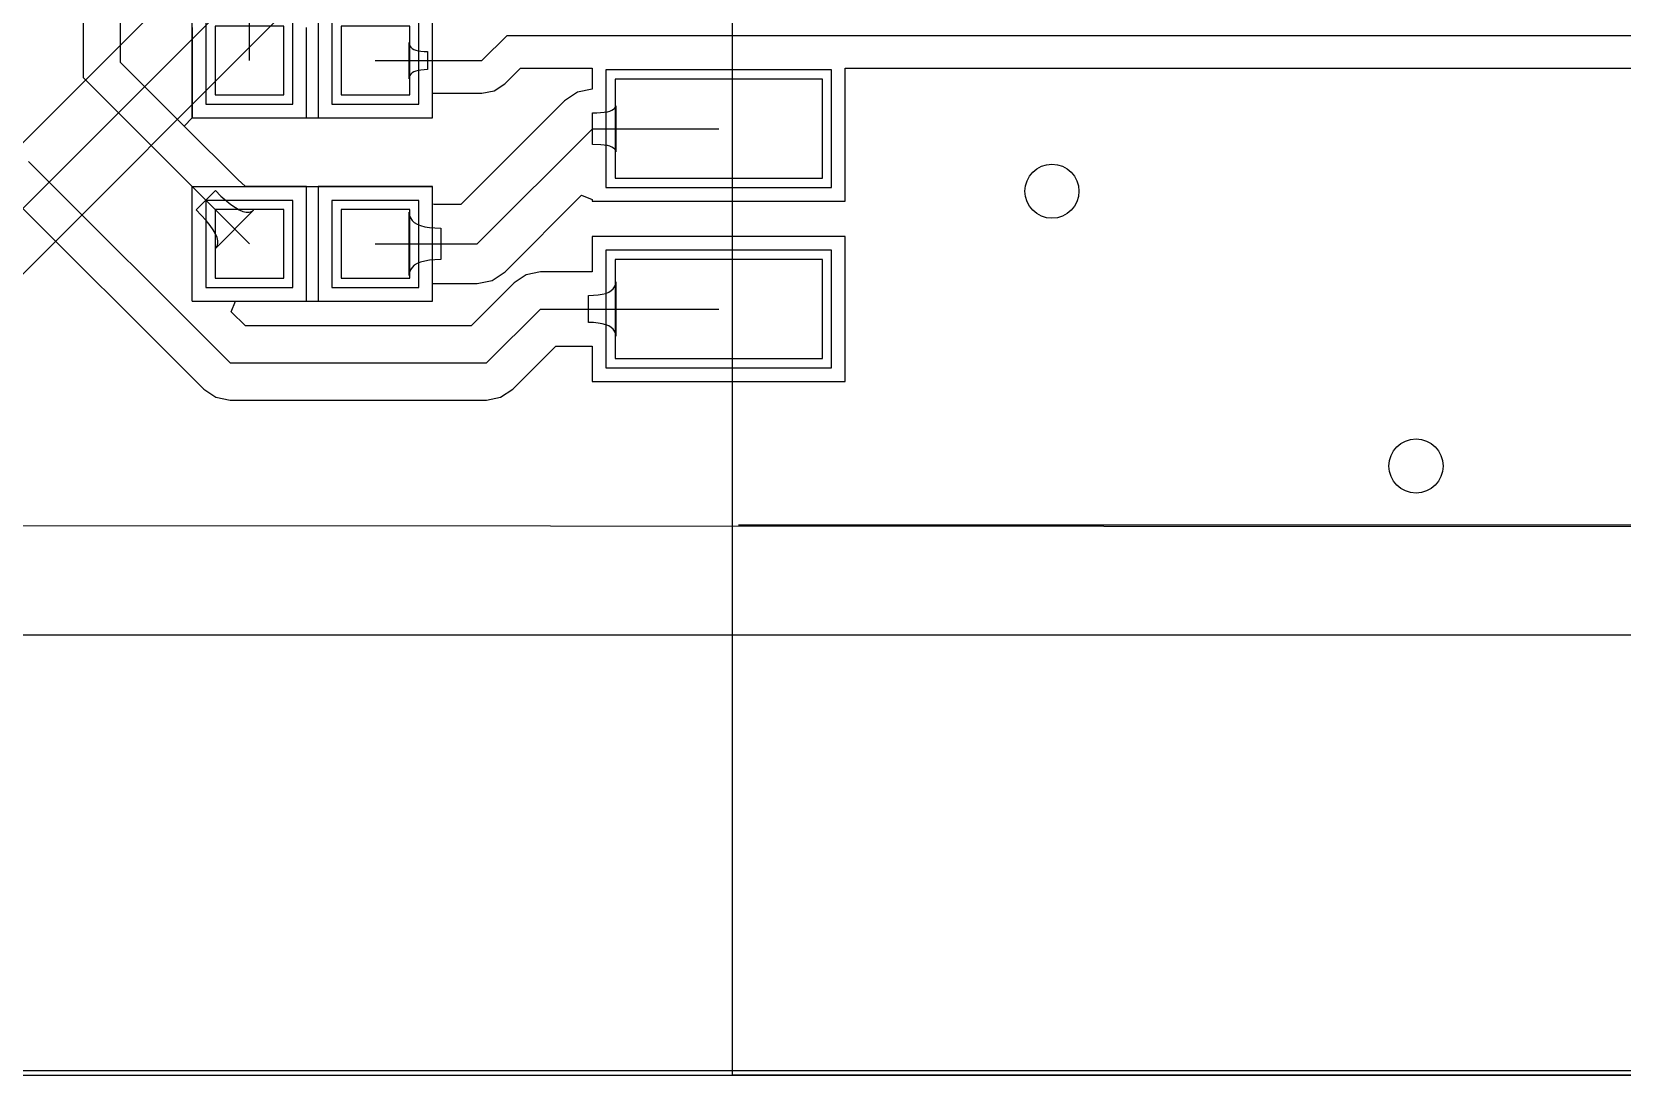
# Model space of a CAD drawing. Header units: millimetres. Extents: x 31.7 to 126, y 35.8 to 88.7.
# Drawn here: x 67.5 to 85.14, y 35.84 to 47.41 of the extents above; entities that cross this region are included whole.
import ezdxf

# ---------------------------------------------------------------- set-up
doc = ezdxf.new("R2010")
doc.units = ezdxf.units.MM
for name, color, linetype in [('BottomLayer', 5, 'Continuous'), ('BottomOverlay', 54, 'Continuous'), ('KeepOutLayer', 6, 'Continuous'), ('MultiLayer', 9, 'Continuous'), ('TopLayer', 1, 'Continuous'), ('TopOverlay', 2, 'Continuous'), ('TopPaste', 8, 'Continuous'), ('TopSolder', 216, 'Continuous')]:
    doc.layers.add(name, color=color, linetype=linetype)

# ---------------------------------------------------------------- blocks, each defined once
blk = doc.blocks.new('18650____________B_2')
at = {"layer": 'BottomOverlay'}
blk.add_line((-0.469, 2.01), (76.531, 2.01), dxfattribs=at)
blk = doc.blocks.new('ESP8266_12F_3')
at = {"layer": 'TopLayer'}
for p, q in [((7.22, 5.057), (7.22, 3.957)), ((9.52, 5.057), (7.22, 5.057)), ((9.52, 3.957), (9.52, 5.057)), ((7.22, 3.957), (9.52, 3.957)), ((7.22, 3.057), (7.22, 1.957)), ((9.52, 3.057), (7.22, 3.057)), ((9.52, 1.957), (9.52, 3.057)), ((7.22, 1.957), (9.52, 1.957))]:
    blk.add_line(p, q, dxfattribs=at)
at = {"layer": 'TopOverlay'}
for p, q in [((8.22, 13.002), (-7.78, 13.002)), ((8.22, 13.002), (8.22, -10.998)), ((8.152, 6.9), (-7.848, 6.9))]:
    blk.add_line(p, q, dxfattribs=at)
at = {"layer": 'TopPaste'}
for p, q in [((7.22, 5.057), (7.22, 3.957)), ((9.52, 5.057), (7.22, 5.057)), ((9.52, 3.957), (9.52, 5.057)), ((7.22, 3.957), (9.52, 3.957)), ((7.22, 3.057), (7.22, 1.957)), ((9.52, 3.057), (7.22, 3.057)), ((9.52, 1.957), (9.52, 3.057)), ((7.22, 1.957), (9.52, 1.957))]:
    blk.add_line(p, q, dxfattribs=at)
at = {"layer": 'TopSolder'}
for p, q in [((7.119, 5.158), (7.119, 3.855)), ((9.622, 5.158), (7.119, 5.158)), ((9.622, 3.855), (9.622, 5.158)), ((7.119, 3.855), (9.622, 3.855)), ((7.119, 3.158), (7.119, 1.855)), ((9.622, 3.158), (7.119, 3.158)), ((9.622, 1.855), (9.622, 3.158)), ((7.119, 1.855), (9.622, 1.855))]:
    blk.add_line(p, q, dxfattribs=at)
blk = doc.blocks.new('R0603_22')
at = {"layer": 'TopLayer'}
for p, q in [((-1.0795, 0.381), (-1.0795, -0.381)), ((-0.3175, 0.381), (-1.0795, 0.381)), ((-0.3175, -0.381), (-0.3175, 0.381)), ((0.3175, 0.381), (0.3175, -0.381)), ((1.0795, 0.381), (0.3175, 0.381)), ((1.0795, -0.381), (1.0795, 0.381)), ((-1.0795, -0.381), (-0.3175, -0.381)), ((0.3175, -0.381), (1.0795, -0.381))]:
    blk.add_line(p, q, dxfattribs=at)
at = {"layer": 'TopOverlay'}
for p, q in [((-1.3335, -0.635), (-1.3335, 0.635)), ((-1.3335, 0.635), (1.3335, 0.635)), ((1.3335, -0.635), (1.3335, 0.635)), ((-1.3335, -0.635), (1.3335, -0.635))]:
    blk.add_line(p, q, dxfattribs=at)
at = {"layer": 'TopPaste'}
for p, q in [((-1.0795, 0.381), (-1.0795, -0.381)), ((-0.3175, 0.381), (-1.0795, 0.381)), ((-0.3175, -0.381), (-0.3175, 0.381)), ((0.3175, 0.381), (0.3175, -0.381)), ((1.0795, 0.381), (0.3175, 0.381)), ((1.0795, -0.381), (1.0795, 0.381)), ((-1.0795, -0.381), (-0.3175, -0.381)), ((0.3175, -0.381), (1.0795, -0.381))]:
    blk.add_line(p, q, dxfattribs=at)
at = {"layer": 'TopSolder'}
for p, q in [((-1.1811, 0.4826), (-1.1811, -0.4826)), ((-0.2159, 0.4826), (-1.1811, 0.4826)), ((-0.2159, -0.4826), (-0.2159, 0.4826)), ((0.2159, 0.4826), (0.2159, -0.4826)), ((1.1811, 0.4826), (0.2159, 0.4826)), ((1.1811, -0.4826), (1.1811, 0.4826)), ((-1.1811, -0.4826), (-0.2159, -0.4826)), ((0.2159, -0.4826), (1.1811, -0.4826))]:
    blk.add_line(p, q, dxfattribs=at)
blk = doc.blocks.new('R0603_32')
at = {"layer": 'TopLayer'}
for p, q in [((-1.079, 0.381), (-1.079, -0.381)), ((-0.318, 0.381), (-1.079, 0.381)), ((-0.318, -0.381), (-0.318, 0.381)), ((0.318, 0.381), (0.318, -0.381)), ((1.079, 0.381), (0.318, 0.381)), ((1.079, -0.381), (1.079, 0.381)), ((-1.079, -0.381), (-0.318, -0.381)), ((0.318, -0.381), (1.079, -0.381))]:
    blk.add_line(p, q, dxfattribs=at)
at = {"layer": 'TopOverlay'}
for p, q in [((-1.333, -0.635), (-1.333, 0.635)), ((-1.333, 0.635), (1.333, 0.635)), ((1.333, -0.635), (1.333, 0.635)), ((-1.333, -0.635), (1.333, -0.635))]:
    blk.add_line(p, q, dxfattribs=at)
at = {"layer": 'TopPaste'}
for p, q in [((-1.079, 0.381), (-1.079, -0.381)), ((-0.318, 0.381), (-1.079, 0.381)), ((-0.318, -0.381), (-0.318, 0.381)), ((0.318, 0.381), (0.318, -0.381)), ((1.079, 0.381), (0.318, 0.381)), ((1.079, -0.381), (1.079, 0.381)), ((-1.079, -0.381), (-0.318, -0.381)), ((0.318, -0.381), (1.079, -0.381))]:
    blk.add_line(p, q, dxfattribs=at)
at = {"layer": 'TopSolder'}
for p, q in [((-1.181, 0.483), (-1.181, -0.483)), ((-0.216, 0.483), (-1.181, 0.483)), ((-0.216, -0.483), (-0.216, 0.483)), ((0.216, 0.483), (0.216, -0.483)), ((1.181, 0.483), (0.216, 0.483)), ((1.181, -0.483), (1.181, 0.483)), ((-1.181, -0.483), (-0.216, -0.483)), ((0.216, -0.483), (1.181, -0.483))]:
    blk.add_line(p, q, dxfattribs=at)

msp = doc.modelspace()

# ---------------------------------------------------------------- linework, layer by layer
at = {"layer": 'BottomLayer'}
for p, q in [((71.722, 50.503), (64.583, 43.364)), ((64.795, 42.85), (72.085, 50.14)), ((65.159, 42.486), (72.298, 49.626)), ((105.512, 41.91), (64.186, 41.935)), ((105.512, 41.91), (64.277, 41.935)), ((64.16, 35.839), (105.486, 35.839))]:
    msp.add_line(p, q, dxfattribs=at)
for centre in [(78.816, 45.644), (82.855, 42.596)]:
    msp.add_circle(centre, 0.3, dxfattribs=at)
at = {"layer": 'KeepOutLayer'}
for p, q in [((34.519, 35.89), (81.468, 35.89)), ((81.468, 35.89), (105.106, 35.89))]:
    msp.add_line(p, q, dxfattribs=at)
at = {"layer": 'MultiLayer'}
for centre in [(78.816, 45.644), (82.855, 42.596)]:
    msp.add_circle(centre, 0.3, dxfattribs=at)
at = {"layer": 'TopLayer'}
for p, q in [((68.072, 46.901), (68.072, 53.162)), ((68.484, 47.072), (68.484, 53.162)), ((69.913, 47.092), (69.913, 49.124)), ((70.675, 47.727), (70.675, 46.457)), ((69.278, 47.46), (69.278, 46.584)), ((70.548, 46.457), (70.548, 47.46)), ((71.685, 46.892), (71.685, 47.292)), ((71.685, 47.292), (71.687, 47.273)), ((72.492, 47.092), (72.771, 47.371)), ((72.771, 47.371), (86.919, 47.371)), ((71.687, 47.273), (71.694, 47.256)), ((71.694, 47.256), (71.704, 47.241)), ((71.704, 47.241), (71.718, 47.228)), ((71.718, 47.228), (71.736, 47.217)), ((71.736, 47.217), (71.759, 47.208)), ((71.759, 47.208), (71.785, 47.201)), ((71.785, 47.201), (71.815, 47.196)), ((71.815, 47.196), (71.85, 47.193)), ((71.85, 47.193), (71.888, 47.192)), ((71.888, 47.192), (71.888, 46.992)), ((69.189, 46.367), (68.484, 47.072)), ((71.31, 47.092), (72.492, 47.092)), ((71.704, 46.943), (71.694, 46.928)), ((71.718, 46.956), (71.704, 46.943)), ((71.736, 46.967), (71.718, 46.956)), ((71.759, 46.976), (71.736, 46.967)), ((71.785, 46.983), (71.759, 46.976)), ((71.815, 46.988), (71.785, 46.983)), ((71.85, 46.991), (71.815, 46.988)), ((71.888, 46.992), (71.85, 46.991)), ((72.747, 46.836), (72.921, 47.01)), ((72.921, 47.01), (73.716, 47.01)), ((73.716, 47.01), (73.716, 46.774)), ((76.524, 45.533), (76.524, 47.01)), ((76.524, 47.01), (86.919, 47.01)), ((68.072, 46.901), (69.913, 45.06)), ((71.687, 46.911), (71.685, 46.892)), ((71.694, 46.928), (71.687, 46.911)), ((72.492, 46.731), (72.63, 46.758)), ((72.63, 46.758), (72.747, 46.836)), ((73.716, 46.774), (73.551, 46.741)), ((69.278, 46.584), (69.278, 46.457)), ((71.945, 46.457), (71.945, 46.731)), ((71.945, 46.731), (72.492, 46.731)), ((73.409, 46.647), (72.26, 45.497)), ((73.551, 46.741), (73.409, 46.647)), ((73.974, 46.577), (73.977, 46.592)), ((73.977, 46.592), (73.977, 46.082)), ((69.189, 46.367), (69.279, 46.457)), ((69.278, 46.457), (69.189, 46.367)), ((69.279, 46.457), (69.405, 46.457)), ((69.405, 46.457), (70.548, 46.457)), ((70.675, 46.457), (71.945, 46.457)), ((73.719, 46.512), (73.768, 46.513)), ((73.719, 46.162), (73.719, 46.512)), ((73.768, 46.513), (73.85, 46.52)), ((73.85, 46.52), (73.884, 46.525)), ((73.884, 46.525), (73.912, 46.532)), ((73.912, 46.532), (73.935, 46.541)), ((73.935, 46.541), (73.953, 46.552)), ((73.953, 46.552), (73.966, 46.564)), ((73.966, 46.564), (73.974, 46.577)), ((69.787, 45.769), (69.189, 46.367)), ((72.441, 45.06), (73.719, 46.337)), ((73.719, 46.337), (75.12, 46.337)), ((73.811, 46.159), (73.719, 46.162)), ((73.85, 46.155), (73.811, 46.159)), ((73.884, 46.149), (73.85, 46.155)), ((73.912, 46.142), (73.884, 46.149)), ((73.935, 46.133), (73.912, 46.142)), ((73.953, 46.123), (73.935, 46.133)), ((73.966, 46.111), (73.953, 46.123)), ((73.974, 46.097), (73.966, 46.111)), ((73.977, 46.082), (73.974, 46.097)), ((67.462, 45.974), (69.698, 43.739)), ((69.866, 45.701), (69.787, 45.769)), ((69.876, 45.695), (69.866, 45.701)), ((67.171, 45.683), (69.406, 43.448)), ((69.323, 45.438), (69.536, 45.65)), ((69.536, 45.65), (69.597, 45.59)), ((69.597, 45.59), (69.708, 45.496)), ((70.548, 45.695), (69.876, 45.695)), ((70.548, 44.425), (70.548, 45.695)), ((71.945, 45.695), (70.675, 45.695)), ((70.675, 45.695), (70.675, 44.425)), ((71.945, 45.499), (71.945, 45.695)), ((72.75, 44.75), (73.599, 45.599)), ((73.599, 45.599), (73.716, 45.551)), ((73.716, 45.551), (73.716, 45.533)), ((73.716, 45.533), (76.524, 45.533)), ((69.434, 45.318), (69.323, 45.438)), ((69.96, 45.435), (69.539, 45.013)), ((69.708, 45.496), (69.757, 45.462)), ((69.757, 45.462), (69.801, 45.436)), ((69.801, 45.436), (69.842, 45.419)), ((69.842, 45.419), (69.878, 45.41)), ((69.878, 45.41), (69.909, 45.41)), ((69.909, 45.41), (69.937, 45.418)), ((69.937, 45.418), (69.96, 45.435)), ((71.685, 44.71), (71.685, 45.41)), ((71.685, 45.41), (71.689, 45.376)), ((71.689, 45.376), (71.7, 45.347)), ((71.7, 45.347), (71.717, 45.32)), ((71.963, 45.497), (71.945, 45.499)), ((72.26, 45.497), (71.963, 45.497)), ((69.477, 45.265), (69.434, 45.318)), ((69.511, 45.216), (69.477, 45.265)), ((69.537, 45.172), (69.511, 45.216)), ((69.554, 45.131), (69.537, 45.172)), ((71.717, 45.32), (71.742, 45.298)), ((71.742, 45.298), (71.774, 45.278)), ((71.774, 45.278), (71.813, 45.263)), ((71.813, 45.263), (71.858, 45.25)), ((71.858, 45.25), (71.911, 45.242)), ((71.911, 45.242), (71.971, 45.236)), ((71.971, 45.236), (72.038, 45.235)), ((72.038, 45.235), (72.038, 44.885)), ((69.539, 45.013), (69.555, 45.036)), ((69.563, 45.095), (69.554, 45.131)), ((69.555, 45.036), (69.563, 45.064)), ((69.563, 45.064), (69.563, 45.095)), ((71.31, 45.06), (72.441, 45.06)), ((76.524, 45.141), (73.716, 45.141)), ((73.716, 45.141), (73.716, 44.749)), ((76.524, 43.533), (76.524, 45.141)), ((71.742, 44.822), (71.717, 44.799)), ((71.774, 44.841), (71.742, 44.822)), ((71.813, 44.857), (71.774, 44.841)), ((71.858, 44.869), (71.813, 44.857)), ((71.911, 44.878), (71.858, 44.869)), ((71.971, 44.883), (71.911, 44.878)), ((72.038, 44.885), (71.971, 44.883)), ((71.689, 44.743), (71.685, 44.71)), ((71.7, 44.773), (71.689, 44.743)), ((71.717, 44.799), (71.7, 44.773)), ((72.441, 44.622), (72.608, 44.655)), ((72.608, 44.655), (72.75, 44.75)), ((72.983, 44.718), (72.85, 44.629)), ((73.141, 44.749), (72.983, 44.718)), ((73.716, 44.749), (73.141, 44.749)), ((73.974, 44.609), (73.977, 44.637)), ((73.977, 44.637), (73.977, 44.037)), ((71.945, 44.621), (71.963, 44.622)), ((71.945, 44.425), (71.945, 44.621)), ((71.963, 44.622), (72.441, 44.622)), ((72.85, 44.629), (72.372, 44.151)), ((73.674, 44.487), (73.731, 44.489)), ((73.674, 44.187), (73.674, 44.487)), ((73.731, 44.489), (73.783, 44.493)), ((73.783, 44.493), (73.828, 44.501)), ((73.828, 44.501), (73.867, 44.511)), ((73.867, 44.511), (73.901, 44.525)), ((73.901, 44.525), (73.928, 44.541)), ((73.928, 44.541), (73.949, 44.561)), ((73.949, 44.561), (73.964, 44.583)), ((73.964, 44.583), (73.974, 44.609)), ((69.712, 44.307), (69.76, 44.425)), ((69.868, 44.151), (69.712, 44.307)), ((69.76, 44.425), (70.548, 44.425)), ((70.675, 44.425), (71.945, 44.425)), ((72.542, 43.739), (73.141, 44.337)), ((73.141, 44.337), (75.12, 44.337)), ((72.372, 44.151), (69.868, 44.151)), ((73.731, 44.186), (73.674, 44.187)), ((73.783, 44.181), (73.731, 44.186)), ((73.828, 44.174), (73.783, 44.181)), ((73.867, 44.163), (73.828, 44.174)), ((73.901, 44.15), (73.867, 44.163)), ((73.928, 44.133), (73.901, 44.15)), ((73.949, 44.114), (73.928, 44.133)), ((73.964, 44.091), (73.949, 44.114)), ((73.974, 44.066), (73.964, 44.091)), ((73.977, 44.037), (73.974, 44.066)), ((72.834, 43.448), (73.312, 43.925)), ((73.312, 43.925), (73.716, 43.925)), ((73.716, 43.925), (73.716, 43.533)), ((69.698, 43.739), (72.542, 43.739)), ((69.406, 43.448), (69.54, 43.358)), ((72.7, 43.358), (72.834, 43.448)), ((73.716, 43.533), (76.524, 43.533)), ((69.54, 43.358), (69.698, 43.327)), ((69.698, 43.327), (72.542, 43.327)), ((72.542, 43.327), (72.7, 43.358)), ((105.512, 41.91), (64.186, 41.935)), ((105.512, 41.91), (64.277, 41.935)), ((64.16, 35.839), (105.486, 35.839))]:
    msp.add_line(p, q, dxfattribs=at)
for centre in [(78.816, 45.644), (82.855, 42.596)]:
    msp.add_circle(centre, 0.3, dxfattribs=at)

# ---------------------------------------------------------------- block references
for name, p, rotation in [('18650____________B_2', (40.283, 38.715), 360), ('ESP8266_12F_3', (83.491, 48.844), 180), ('R0603_32', (70.612, 47.092), 360), ('R0603_22', (70.612, 45.06), 360)]:
    msp.add_blockref(name, p, dxfattribs=dict(rotation=rotation))

doc.saveas('drawing.dxf')
